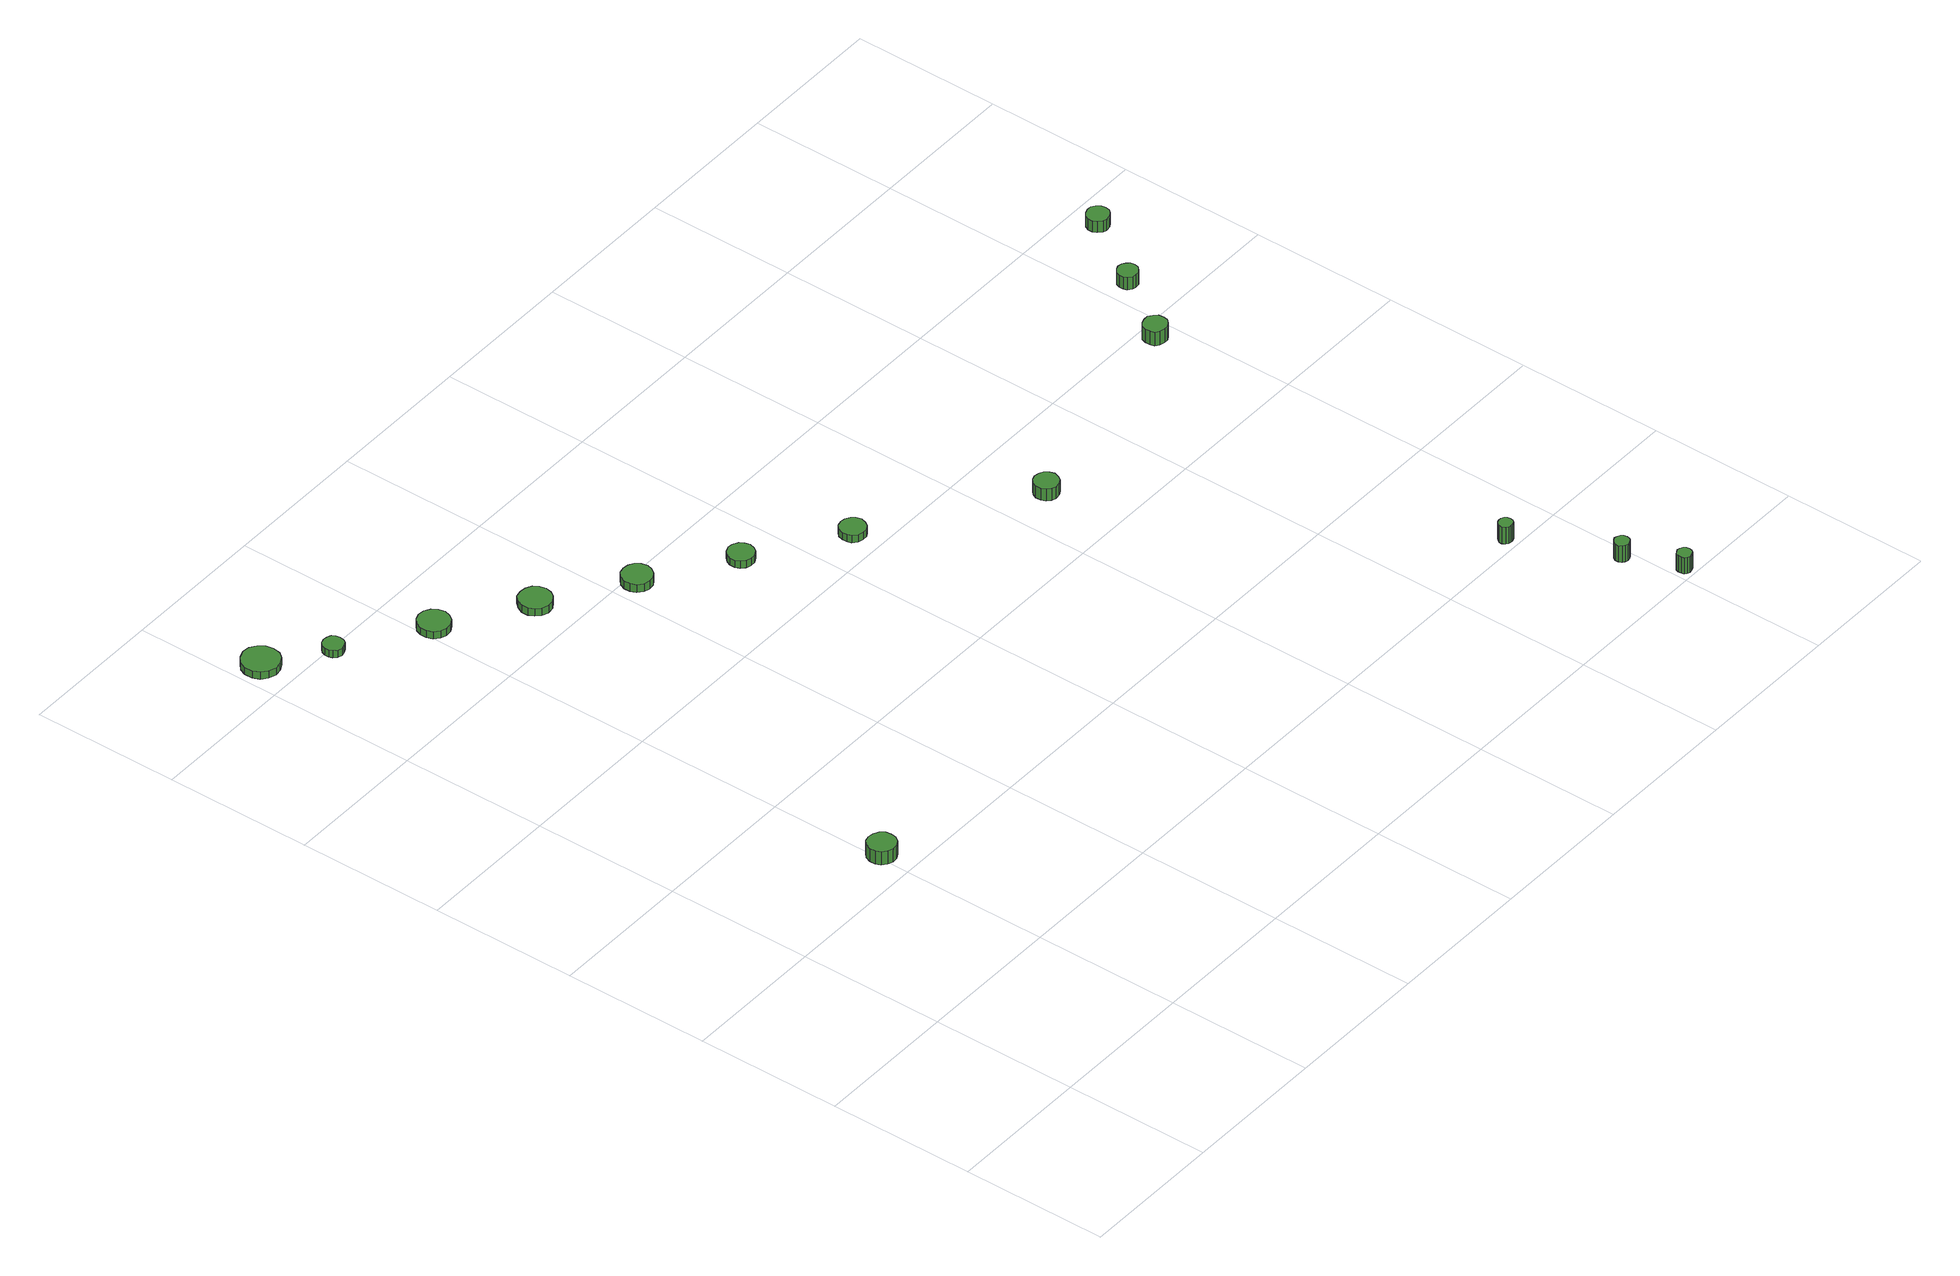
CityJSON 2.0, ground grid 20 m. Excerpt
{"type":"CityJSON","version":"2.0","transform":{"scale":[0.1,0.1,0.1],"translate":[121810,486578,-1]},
"CityObjects":{
"tree1":{"type":"SolitaryVegetationObject","attributes":{"function":"something"}},
"tree2":{"type":"SolitaryVegetationObject","attributes":{"function":"something"},"geometry":[{"type":"MultiSurface","lod":"1","boundaries":[[[0,1,2,3,4,5,6,7,8,9,10,11,12,13,14]],[[15,16,17,18,19,20,21,22,23,24,25,26,27,28,29]],[[0,29,28,1]],[[1,28,27,2]],[[2,27,26,3]],[[3,26,25,4]],[[4,25,24,5]],[[5,24,23,6]],[[6,23,22,7]],[[7,22,21,8]],[[8,21,20,9]],[[9,20,19,10]],[[10,19,18,11]],[[11,18,17,12]],[[12,17,16,13]],[[13,16,15,14]],[[14,15,29,0]]]}]},
"tree3":{"type":"SolitaryVegetationObject","attributes":{"function":"something"},"geometry":[{"type":"MultiSurface","lod":"1","boundaries":[[[30,31,32,33,34,35,36,37,38,39,40,41,42,43,44]],[[45,46,47,48,49,50,51,52,53,54,55,56,57,58,59]],[[30,59,58,31]],[[31,58,57,32]],[[32,57,56,33]],[[33,56,55,34]],[[34,55,54,35]],[[35,54,53,36]],[[36,53,52,37]],[[37,52,51,38]],[[38,51,50,39]],[[39,50,49,40]],[[40,49,48,41]],[[41,48,47,42]],[[42,47,46,43]],[[43,46,45,44]],[[44,45,59,30]]]}]},
"tree4":{"type":"SolitaryVegetationObject","attributes":{"function":"something"},"geometry":[{"type":"MultiSurface","lod":"1","boundaries":[[[60,61,62,63,64,65,66,67,68,69,70,71,72,73,74]],[[75,76,77,78,79,80,81,82,83,84,85,86,87,88,89]],[[60,89,88,61]],[[61,88,87,62]],[[62,87,86,63]],[[63,86,85,64]],[[64,85,84,65]],[[65,84,83,66]],[[66,83,82,67]],[[67,82,81,68]],[[68,81,80,69]],[[69,80,79,70]],[[70,79,78,71]],[[71,78,77,72]],[[72,77,76,73]],[[73,76,75,74]],[[74,75,89,60]]]}]},
"tree5":{"type":"SolitaryVegetationObject","attributes":{"function":"something"},"geometry":[{"type":"MultiSurface","lod":"1","boundaries":[[[90,91,92,93,94,95,96,97,98,99,100,101,102,103,104]],[[105,106,107,108,109,110,111,112,113,114,115,116,117,118,119]],[[90,119,118,91]],[[91,118,117,92]],[[92,117,116,93]],[[93,116,115,94]],[[94,115,114,95]],[[95,114,113,96]],[[96,113,112,97]],[[97,112,111,98]],[[98,111,110,99]],[[99,110,109,100]],[[100,109,108,101]],[[101,108,107,102]],[[102,107,106,103]],[[103,106,105,104]],[[104,105,119,90]]]}]},
"tree6":{"type":"SolitaryVegetationObject","attributes":{"function":"something"},"geometry":[{"type":"MultiSurface","lod":"1","boundaries":[[[120,121,122,123,124,125,126,127,128,129,130,131,132,133,134]],[[135,136,137,138,139,140,141,142,143,144,145,146,147,148,149]],[[120,149,148,121]],[[121,148,147,122]],[[122,147,146,123]],[[123,146,145,124]],[[124,145,144,125]],[[125,144,143,126]],[[126,143,142,127]],[[127,142,141,128]],[[128,141,140,129]],[[129,140,139,130]],[[130,139,138,131]],[[131,138,137,132]],[[132,137,136,133]],[[133,136,135,134]],[[134,135,149,120]]]}]},
"tree7":{"type":"SolitaryVegetationObject","attributes":{"function":"something"},"geometry":[{"type":"MultiSurface","lod":"1","boundaries":[[[150,151,152,153,154,155,156,157,158,159,160,161,162,163,164]],[[165,166,167,168,169,170,171,172,173,174,175,176,177,178,179]],[[150,179,178,151]],[[151,178,177,152]],[[152,177,176,153]],[[153,176,175,154]],[[154,175,174,155]],[[155,174,173,156]],[[156,173,172,157]],[[157,172,171,158]],[[158,171,170,159]],[[159,170,169,160]],[[160,169,168,161]],[[161,168,167,162]],[[162,167,166,163]],[[163,166,165,164]],[[164,165,179,150]]]}]},
"tree8":{"type":"SolitaryVegetationObject","attributes":{"function":"something"},"geometry":[{"type":"MultiSurface","lod":"1","boundaries":[[[180,181,182,183,184,185,186,187,188,189,190,191,192,193,194]],[[195,196,197,198,199,200,201,202,203,204,205,206,207,208,209]],[[180,209,208,181]],[[181,208,207,182]],[[182,207,206,183]],[[183,206,205,184]],[[184,205,204,185]],[[185,204,203,186]],[[186,203,202,187]],[[187,202,201,188]],[[188,201,200,189]],[[189,200,199,190]],[[190,199,198,191]],[[191,198,197,192]],[[192,197,196,193]],[[193,196,195,194]],[[194,195,209,180]]]}]},
"tree9":{"type":"SolitaryVegetationObject","attributes":{"function":"something"},"geometry":[{"type":"MultiSurface","lod":"1","boundaries":[[[210,211,212,213,214,215,216,217,218,219,220,221,222,223,224]],[[225,226,227,228,229,230,231,232,233,234,235,236,237,238,239]],[[210,239,238,211]],[[211,238,237,212]],[[212,237,236,213]],[[213,236,235,214]],[[214,235,234,215]],[[215,234,233,216]],[[216,233,232,217]],[[217,232,231,218]],[[218,231,230,219]],[[219,230,229,220]],[[220,229,228,221]],[[221,228,227,222]],[[222,227,226,223]],[[223,226,225,224]],[[224,225,239,210]]]}]},
"tree10":{"type":"SolitaryVegetationObject","attributes":{"function":"something"},"geometry":[{"type":"MultiSurface","lod":"1","boundaries":[[[240,241,242,243,244,245,246,247,248,249,250,251,252,253,254]],[[255,256,257,258,259,260,261,262,263,264,265,266,267,268,269]],[[240,269,268,241]],[[241,268,267,242]],[[242,267,266,243]],[[243,266,265,244]],[[244,265,264,245]],[[245,264,263,246]],[[246,263,262,247]],[[247,262,261,248]],[[248,261,260,249]],[[249,260,259,250]],[[250,259,258,251]],[[251,258,257,252]],[[252,257,256,253]],[[253,256,255,254]],[[254,255,269,240]]]}]},
"tree11":{"type":"SolitaryVegetationObject","attributes":{"function":"something"},"geometry":[{"type":"MultiSurface","lod":"1","boundaries":[[[270,271,272,273,274,275,276,277,278,279,280,281,282,283,284]],[[285,286,287,288,289,290,291,292,293,294,295,296,297,298,299]],[[270,299,298,271]],[[271,298,297,272]],[[272,297,296,273]],[[273,296,295,274]],[[274,295,294,275]],[[275,294,293,276]],[[276,293,292,277]],[[277,292,291,278]],[[278,291,290,279]],[[279,290,289,280]],[[280,289,288,281]],[[281,288,287,282]],[[282,287,286,283]],[[283,286,285,284]],[[284,285,299,270]]]}]},
"tree12":{"type":"SolitaryVegetationObject","attributes":{"function":"something"},"geometry":[{"type":"MultiSurface","lod":"1","boundaries":[[[300,301,302,303,304,305,306,307,308,309,310,311,312,313,314]],[[315,316,317,318,319,320,321,322,323,324,325,326,327,328,329]],[[300,329,328,301]],[[301,328,327,302]],[[302,327,326,303]],[[303,326,325,304]],[[304,325,324,305]],[[305,324,323,306]],[[306,323,322,307]],[[307,322,321,308]],[[308,321,320,309]],[[309,320,319,310]],[[310,319,318,311]],[[311,318,317,312]],[[312,317,316,313]],[[313,316,315,314]],[[314,315,329,300]]]}]},
"tree13":{"type":"SolitaryVegetationObject","attributes":{"function":"something"},"geometry":[{"type":"MultiSurface","lod":"1","boundaries":[[[330,331,332,333,334,335,336,337,338,339,340,341,342,343,344]],[[345,346,347,348,349,350,351,352,353,354,355,356,357,358,359]],[[330,359,358,331]],[[331,358,357,332]],[[332,357,356,333]],[[333,356,355,334]],[[334,355,354,335]],[[335,354,353,336]],[[336,353,352,337]],[[337,352,351,338]],[[338,351,350,339]],[[339,350,349,340]],[[340,349,348,341]],[[341,348,347,342]],[[342,347,346,343]],[[343,346,345,344]],[[344,345,359,330]]]}]},
"tree14":{"type":"SolitaryVegetationObject","attributes":{"function":"something"},"geometry":[{"type":"MultiSurface","lod":"1","boundaries":[[[360,361,362,363,364,365,366,367,368,369,370,371,372,373,374]],[[375,376,377,378,379,380,381,382,383,384,385,386,387,388,389]],[[360,389,388,361]],[[361,388,387,362]],[[362,387,386,363]],[[363,386,385,364]],[[364,385,384,365]],[[365,384,383,366]],[[366,383,382,367]],[[367,382,381,368]],[[368,381,380,369]],[[369,380,379,370]],[[370,379,378,371]],[[371,378,377,372]],[[372,377,376,373]],[[373,376,375,374]],[[374,375,389,360]]]}]},
"tree15":{"type":"SolitaryVegetationObject","attributes":{"function":"something"},"geometry":[{"type":"MultiSurface","lod":"1","boundaries":[[[390,391,392,393,394,395,396,397,398,399,400,401,402,403,404]],[[405,406,407,408,409,410,411,412,413,414,415,416,417,418,419]],[[390,419,418,391]],[[391,418,417,392]],[[392,417,416,393]],[[393,416,415,394]],[[394,415,414,395]],[[395,414,413,396]],[[396,413,412,397]],[[397,412,411,398]],[[398,411,410,399]],[[399,410,409,400]],[[400,409,408,401]],[[401,408,407,402]],[[402,407,406,403]],[[403,406,405,404]],[[404,405,419,390]]]}]},
"tree16":{"type":"SolitaryVegetationObject","attributes":{"function":"something"},"geometry":[{"type":"MultiSurface","lod":"1","boundaries":[[[420,421,422,423,424,425,426,427,428,429,430,431,432,433,434]],[[435,436,437,438,439,440,441,442,443,444,445,446,447,448,449]],[[420,449,448,421]],[[421,448,447,422]],[[422,447,446,423]],[[423,446,445,424]],[[424,445,444,425]],[[425,444,443,426]],[[426,443,442,427]],[[427,442,441,428]],[[428,441,440,429]],[[429,440,439,430]],[[430,439,438,431]],[[431,438,437,432]],[[432,437,436,433]],[[433,436,435,434]],[[434,435,449,420]]]}]}
},
"vertices":[
[223,442,28],[222,450,28],[217,456,28],[210,460,28],[202,461,28],[195,459,28],[189,454,28],[186,446,28],[186,438,28],[189,431,28],[195,426,28],[202,423,28],[210,424,28],[217,428,28],[222,435,28],[222,435,8],[217,428,8],[210,424,8],[202,423,8],[195,426,8],[189,431,8],[186,438,8],[186,446,8],[189,454,8],[195,459,8],[202,461,8],[210,460,8],[217,456,8],[222,450,8],[223,442,8],
[56,1245,19],[54,1255,19],[48,1263,19],[39,1269,19],[29,1270,19],[19,1266,19],[11,1259,19],[7,1250,19],[7,1239,19],[11,1230,19],[19,1223,19],[29,1220,19],[39,1221,19],[48,1226,19],[54,1234,19],[54,1234,8],[48,1226,8],[39,1221,8],[29,1220,8],[19,1223,8],[11,1230,8],[7,1239,8],[7,1250,8],[11,1259,8],[19,1266,8],[29,1270,8],[39,1269,8],[48,1263,8],[54,1255,8],[56,1245,8],
[121,1194,19],[120,1200,19],[117,1205,19],[112,1207,19],[106,1208,19],[100,1206,19],[96,1202,19],[94,1197,19],[94,1191,19],[96,1186,19],[100,1182,19],[106,1180,19],[112,1181,19],[117,1184,19],[120,1188,19],[120,1188,8],[117,1184,8],[112,1181,8],[106,1180,8],[100,1182,8],[96,1186,8],[94,1191,8],[94,1197,8],[96,1202,8],[100,1206,8],[106,1208,8],[112,1207,8],[117,1205,8],[120,1200,8],[121,1194,8],
[236,1125,19],[234,1134,19],[229,1141,19],[221,1146,19],[212,1147,19],[204,1144,19],[197,1138,19],[194,1130,19],[194,1121,19],[197,1113,19],[204,1107,19],[212,1104,19],[221,1105,19],[229,1110,19],[234,1117,19],[234,1117,8],[229,1110,8],[221,1105,8],[212,1104,8],[204,1107,8],[197,1113,8],[194,1121,8],[194,1130,8],[197,1138,8],[204,1144,8],[212,1147,8],[221,1146,8],[229,1141,8],[234,1134,8],[236,1125,8],
[344,1056,19],[342,1065,19],[337,1072,19],[329,1076,19],[320,1077,19],[311,1075,19],[305,1068,19],[301,1060,19],[301,1051,19],[305,1043,19],[311,1037,19],[320,1034,19],[329,1035,19],[337,1040,19],[342,1047,19],[342,1047,8],[337,1040,8],[329,1035,8],[320,1034,8],[311,1037,8],[305,1043,8],[301,1051,8],[301,1060,8],[305,1068,8],[311,1075,8],[320,1077,8],[329,1076,8],[337,1072,8],[342,1065,8],[344,1056,8],
[451,986,20],[449,994,20],[444,1001,20],[437,1005,20],[429,1006,20],[421,1004,20],[414,998,20],[411,990,20],[411,982,20],[414,974,20],[421,968,20],[429,966,20],[437,967,20],[444,971,20],[449,978,20],[449,978,8],[444,971,8],[437,967,8],[429,966,8],[421,968,8],[414,974,8],[411,982,8],[411,990,8],[414,998,8],[421,1004,8],[429,1006,8],[437,1005,8],[444,1001,8],[449,994,8],[451,986,8],
[558,914,19],[556,921,19],[552,927,19],[545,931,19],[538,932,19],[531,929,19],[526,924,19],[523,918,19],[523,910,19],[526,904,19],[531,899,19],[538,897,19],[545,897,19],[552,901,19],[556,907,19],[556,907,8],[552,901,8],[545,897,8],[538,897,8],[531,899,8],[526,904,8],[523,910,8],[523,918,8],[526,924,8],[531,929,8],[538,932,8],[545,931,8],[552,927,8],[556,921,8],[558,914,8],
[677,838,19],[675,845,19],[671,850,19],[665,854,19],[658,855,19],[651,853,19],[645,848,19],[643,841,19],[643,834,19],[645,828,19],[651,823,19],[658,821,19],[665,821,19],[671,825,19],[675,831,19],[675,831,8],[671,825,8],[665,821,8],[658,821,8],[651,823,8],[645,828,8],[643,834,8],[643,841,8],[645,848,8],[651,853,8],[658,855,8],[665,854,8],[671,850,8],[675,845,8],[677,838,8],
[879,703,26],[877,709,26],[873,715,26],[867,718,26],[860,719,26],[854,717,26],[849,712,26],[846,706,26],[846,699,26],[849,693,26],[854,688,26],[860,686,26],[867,687,26],[873,690,26],[877,696,26],[877,696,8],[873,690,8],[867,687,8],[860,686,8],[854,688,8],[849,693,8],[846,699,8],[846,706,8],[849,712,8],[854,717,8],[860,719,8],[867,718,8],[873,715,8],[877,709,8],[879,703,8],
[1139,217,32],[1138,221,32],[1136,224,32],[1132,226,32],[1128,226,32],[1125,225,32],[1122,222,32],[1120,219,32],[1120,215,32],[1122,211,32],[1125,209,32],[1128,208,32],[1132,208,32],[1136,210,32],[1138,213,32],[1138,213,6],[1136,210,6],[1132,208,6],[1128,208,6],[1125,209,6],[1122,211,6],[1120,215,6],[1120,219,6],[1122,222,6],[1125,225,6],[1128,226,6],[1132,226,6],[1136,224,6],[1138,221,6],[1139,217,6],
[1199,87,30],[1198,92,30],[1196,95,30],[1192,97,30],[1188,98,30],[1184,96,30],[1181,94,30],[1179,90,30],[1179,85,30],[1181,81,30],[1184,79,30],[1188,77,30],[1192,78,30],[1196,80,30],[1198,83,30],[1198,83,5],[1196,80,5],[1192,78,5],[1188,77,5],[1184,79,5],[1181,81,5],[1179,85,5],[1179,90,5],[1181,94,5],[1184,96,5],[1188,98,5],[1192,97,5],[1196,95,5],[1198,92,5],[1199,87,5],
[1227,15,30],[1226,19,30],[1224,22,30],[1220,24,30],[1216,25,30],[1212,23,30],[1209,21,30],[1208,17,30],[1208,13,30],[1209,9,30],[1212,7,30],[1216,5,30],[1220,6,30],[1224,8,30],[1226,11,30],[1226,11,5],[1224,8,5],[1220,6,5],[1216,5,5],[1212,7,5],[1209,9,5],[1208,13,5],[1208,17,5],[1209,21,5],[1212,23,5],[1216,25,5],[1220,24,5],[1224,22,5],[1226,19,5],[1227,15,5],
[1187,777,29],[1186,784,29],[1182,789,29],[1176,793,29],[1170,793,29],[1163,791,29],[1158,787,29],[1156,781,29],[1156,774,29],[1158,768,29],[1163,764,29],[1170,762,29],[1176,762,29],[1182,766,29],[1186,771,29],[1186,771,8],[1182,766,8],[1176,762,8],[1170,762,8],[1163,764,8],[1158,768,8],[1156,774,8],[1156,781,8],[1158,787,8],[1163,791,8],[1170,793,8],[1176,793,8],[1182,789,8],[1186,784,8],[1187,777,8],
[1246,866,27],[1245,872,27],[1241,876,27],[1237,879,27],[1231,880,27],[1226,878,27],[1221,874,27],[1219,869,27],[1219,863,27],[1221,858,27],[1226,854,27],[1231,853,27],[1237,853,27],[1241,856,27],[1245,861,27],[1245,861,8],[1241,856,8],[1237,853,8],[1231,853,8],[1226,854,8],[1221,858,8],[1219,863,8],[1219,869,8],[1221,874,8],[1226,878,8],[1231,880,8],[1237,879,8],[1241,876,8],[1245,872,8],[1246,866,8],
[1312,961,24],[1311,967,24],[1307,972,24],[1302,976,24],[1295,976,24],[1290,974,24],[1285,970,24],[1282,964,24],[1282,958,24],[1285,953,24],[1290,948,24],[1295,946,24],[1302,947,24],[1307,950,24],[1311,955,24],[1311,955,7],[1307,950,7],[1302,947,7],[1295,946,7],[1290,948,7],[1285,953,7],[1282,958,7],[1282,964,7],[1285,970,7],[1290,974,7],[1295,976,7],[1302,976,7],[1307,972,7],[1311,967,7],[1312,961,7]
]}
